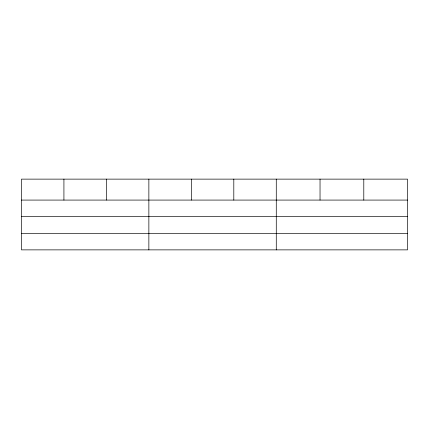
<?xml version="1.0" encoding="UTF-8"?>
<svg xmlns="http://www.w3.org/2000/svg" width="429" height="429" viewBox="0 0 429 429"><rect width="100%" height="100%" fill="white"/><g stroke="black" fill="none" stroke-linecap="round" stroke-linejoin="round"><path stroke-width="0.64" d="M407.55 216.511L407.55 179.129L21.45 179.129L21.45 249.871L407.55 249.871L407.55 216.511L21.45 216.511M21.45 200.08L407.55 200.08M21.45 233.44L407.55 233.44M363.792 179.129L363.792 200.08M320.034 179.129L320.034 200.08M276.276 179.129L276.276 249.871M233.805 179.129L233.805 200.08M191.334 179.129L191.334 200.08M148.863 179.129L148.863 249.871M106.392 179.129L106.392 200.08M63.921 179.129L63.921 200.08"/></g></svg>
